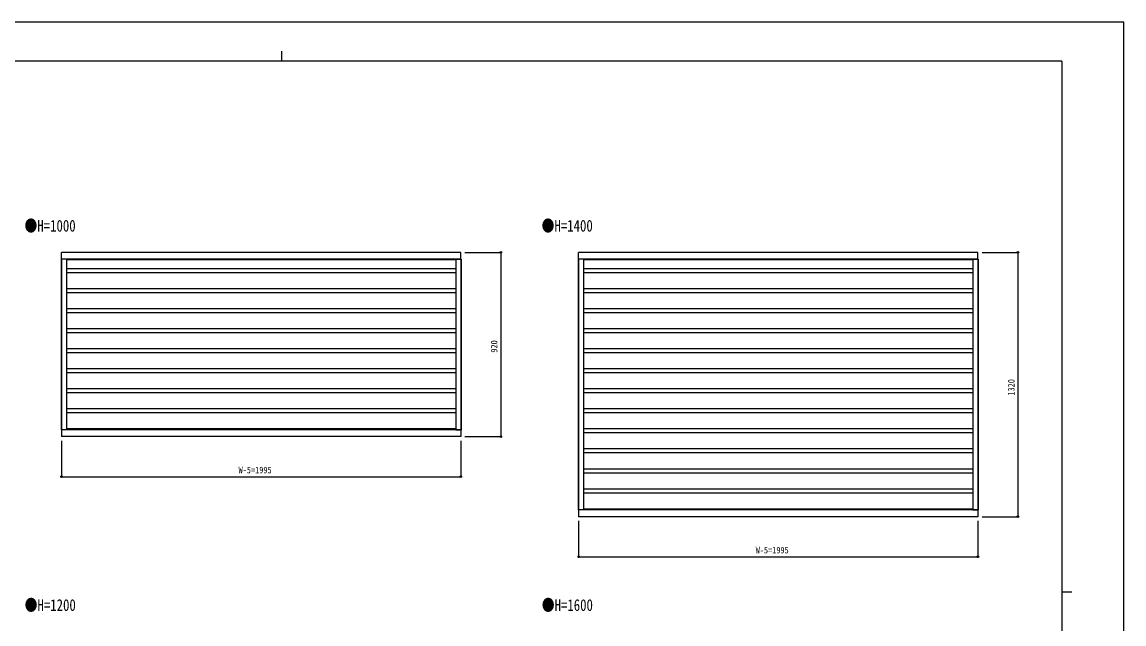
# Model space of a CAD drawing. Units: millimetres, scale not verified. Extents: x -4205 to 4205, y -2970 to 2970.
# Drawn here: x -1301 to 4205, y -36 to 2970 of the extents above; entities that cross this region are included whole.
import ezdxf
from ezdxf.enums import TextEntityAlignment as Align

# ---------------------------------------------------------------- set-up
doc = ezdxf.new("R2010")
doc.units = ezdxf.units.MM
doc.header["$LTSCALE"] = 10
for name, color, linetype in [('0-1_USER1', 3, 'Continuous'), ('0-2_YKK_A1', 4, 'Continuous'), ('0-3_YKK_D', 6, 'Continuous'), ('0-4_YKK_ZWAK', 7, 'Continuous')]:
    doc.layers.add(name, color=color, linetype=linetype)
doc.styles.add('ＭＳ ゴシック', font='')
doc.styles.get('ＭＳ ゴシック').set_extended_font_data('MS Gothic')

msp = doc.modelspace()

# ---------------------------------------------------------------- linework, layer by layer
at = {"layer": '0-2_YKK_A1'}
for p, q in [((-1103.92, 1785.25), (-1103.92, 1819.75)), ((891.08, 1819.75), (-1103.92, 1819.75)), ((891.08, 1785.25), (891.08, 1819.75)), ((1480.02, 1785.25), (1480.02, 1819.75)), ((3475.02, 1819.75), (1480.02, 1819.75)), ((3475.02, 1785.25), (3475.02, 1819.75)), ((-1106.12, 1785.25), (-1106.12, 934.25)), ((-1078.92, 1785.25), (-1106.12, 1785.25)), ((891.08, 1785.75), (-1103.92, 1785.75)), ((-1103.92, 1785.25), (-1103.92, 934.25)), ((-1078.92, 1785.25), (-1078.92, 934.25)), ((-1078.92, 1784.67), (866.08, 1784.67)), ((866.08, 1785.25), (893.28, 1785.25)), ((866.08, 1785.25), (866.08, 934.25)), ((891.08, 1785.25), (891.08, 934.25)), ((893.28, 1785.25), (893.28, 934.25)), ((1477.82, 1785.25), (1477.82, 534.25)), ((1505.02, 1785.25), (1477.82, 1785.25)), ((3475.02, 1785.75), (1480.02, 1785.75)), ((1480.02, 1785.25), (1480.02, 534.25)), ((1505.02, 1785.25), (1505.02, 534.25)), ((1505.02, 1784.67), (3450.02, 1784.67)), ((3450.02, 1785.25), (3477.22, 1785.25)), ((3450.02, 1785.25), (3450.02, 534.25)), ((3475.02, 1785.25), (3475.02, 534.25)), ((3477.22, 1785.25), (3477.22, 534.25)), ((-1078.92, 1739.67), (866.08, 1739.67)), ((-1078.92, 1719.67), (866.08, 1719.67)), ((1505.02, 1739.67), (3450.02, 1739.67)), ((1505.02, 1719.67), (3450.02, 1719.67)), ((-1078.92, 1639.67), (866.08, 1639.67)), ((-1078.92, 1619.67), (866.08, 1619.67)), ((1505.02, 1639.67), (3450.02, 1639.67)), ((1505.02, 1619.67), (3450.02, 1619.67)), ((-1078.92, 1539.67), (866.08, 1539.67)), ((-1078.92, 1519.67), (866.08, 1519.67)), ((1505.02, 1539.67), (3450.02, 1539.67)), ((1505.02, 1519.67), (3450.02, 1519.67)), ((-1078.92, 1439.67), (866.08, 1439.67)), ((1505.02, 1439.67), (3450.02, 1439.67)), ((-1078.92, 1419.67), (866.08, 1419.67)), ((1505.02, 1419.67), (3450.02, 1419.67)), ((-1078.92, 1339.67), (866.08, 1339.67)), ((1505.02, 1339.67), (3450.02, 1339.67)), ((-1078.92, 1319.67), (866.08, 1319.67)), ((1505.02, 1319.67), (3450.02, 1319.67)), ((-1078.92, 1239.67), (866.08, 1239.67)), ((-1078.92, 1219.67), (866.08, 1219.67)), ((1505.02, 1239.67), (3450.02, 1239.67)), ((1505.02, 1219.67), (3450.02, 1219.67)), ((-1078.92, 1139.67), (866.08, 1139.67)), ((-1078.92, 1119.67), (866.08, 1119.67)), ((1505.02, 1139.67), (3450.02, 1139.67)), ((1505.02, 1119.67), (3450.02, 1119.67)), ((-1078.92, 1039.67), (866.08, 1039.67)), ((-1078.92, 1019.67), (866.08, 1019.67)), ((1505.02, 1039.67), (3450.02, 1039.67)), ((1505.02, 1019.67), (3450.02, 1019.67)), ((-1078.92, 939.67), (866.08, 939.67)), ((1505.02, 939.67), (3450.02, 939.67)), ((-1078.92, 934.25), (-1106.12, 934.25)), ((-1103.92, 934.25), (-1103.92, 899.75)), ((891.08, 933.75), (-1103.92, 933.75)), ((891.08, 899.75), (-1103.92, 899.75)), ((866.08, 934.25), (893.28, 934.25)), ((891.08, 934.25), (891.08, 899.75)), ((1505.02, 919.67), (3450.02, 919.67)), ((1505.02, 839.67), (3450.02, 839.67)), ((1505.02, 819.67), (3450.02, 819.67)), ((1505.02, 739.67), (3450.02, 739.67)), ((1505.02, 719.67), (3450.02, 719.67)), ((1505.02, 639.67), (3450.02, 639.67)), ((1505.02, 619.67), (3450.02, 619.67)), ((1505.02, 534.25), (1477.82, 534.25)), ((1480.02, 534.25), (1480.02, 499.75)), ((3475.02, 533.75), (1480.02, 533.75)), ((3475.02, 499.75), (1480.02, 499.75)), ((1505.02, 539.67), (3450.02, 539.67)), ((3450.02, 534.25), (3477.22, 534.25)), ((3475.02, 534.25), (3475.02, 499.75))]:
    msp.add_line(p, q, dxfattribs=at)
at = {"layer": '0-3_YKK_D'}
for p, q in [((912.08, 1819.75), (1092.08, 1819.75)), ((1091.08, 1819.75), (1091.08, 899.75)), ((3496.02, 1819.75), (3676.02, 1819.75)), ((3675.02, 1819.75), (3675.02, 499.75)), ((912.08, 899.75), (1092.08, 899.75)), ((-1103.92, 878.75), (-1103.92, 698.75)), ((891.08, 878.75), (891.08, 698.75)), ((-1103.92, 699.75), (891.08, 699.75)), ((3496.02, 499.75), (3676.02, 499.75)), ((1480.02, 478.75), (1480.02, 298.75)), ((3475.02, 478.75), (3475.02, 298.75)), ((1480.02, 299.75), (3475.02, 299.75))]:
    msp.add_line(p, q, dxfattribs=at)
for centre in [(1091.08, 1819.75), (3675.02, 1819.75), (1091.08, 899.75), (-1103.92, 699.75), (891.08, 699.75), (3675.02, 499.75), (1480.02, 299.75), (3475.02, 299.75)]:
    msp.add_circle(centre, 4.25, dxfattribs=at)
at = {"layer": '0-4_YKK_ZWAK'}
for p, q in [((-4.98, 2825), (-4.98, 2775)), ((3895.02, 2775), (-3904.98, 2775)), ((3895.02, 2775), (3895.02, -2525)), ((3895.02, 125), (3945.02, 125))]:
    msp.add_line(p, q, dxfattribs=at)
msp.add_lwpolyline([(-4205, -2970), (4205, -2970), (4205, 2970), (-4205, 2970)], close=True, dxfattribs=at)

# ---------------------------------------------------------------- texts
at = {"layer": '0-1_USER1', "style": 'ＭＳ ゴシック', "width": 0.8}
for s, p in [('●H=1000', (-1288.77, 1905.95)), ('●H=1400', (1295.18, 1905.95)), ('●H=1200', (-1288.09, 11.74)), ('●H=1600', (1295.86, 11.74))]:
    msp.add_text(s, height=58.65, dxfattribs=at).set_placement(p, align=Align.BOTTOM_LEFT)
at = {"layer": '0-3_YKK_D', "style": 'ＭＳ ゴシック', "width": 0.8}
for s, p in [('920', (1084.08, 1318.95)), ('1320', (3668.02, 1104.55))]:
    msp.add_text(s, height=32.99, rotation=90, dxfattribs=at).set_placement(p, align=Align.BOTTOM_LEFT)
for p in [(-219.22, 706.75), (2364.72, 306.75)]:
    msp.add_text('W-5=1995', height=32.99, dxfattribs=at).set_placement(p, align=Align.BOTTOM_LEFT)

doc.saveas('drawing.dxf')
